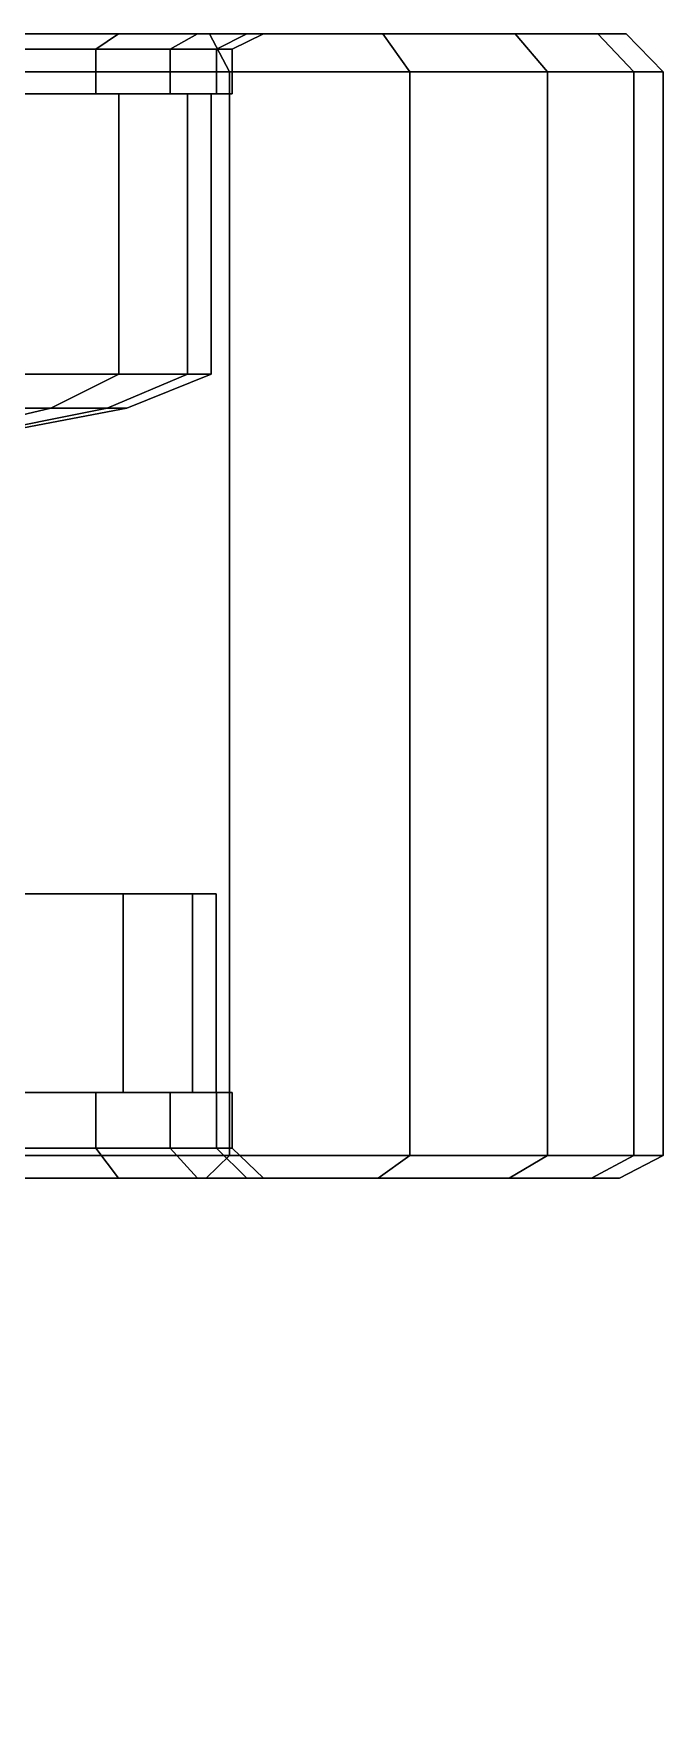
# Model space of a CAD drawing. Extents: x -11 to 118, y -54 to 30.
# Drawn here: x 53.2 to 55.96, y 21.4 to 28.79 of the extents above; entities that cross this region are included whole.
import ezdxf

# ---------------------------------------------------------------- set-up
doc = ezdxf.new("R2010")
doc.units = 0
doc.header["$MEASUREMENT"] = 0
doc.layers.add('CAR1', color=7, linetype='CONTINUOUS')
doc.layers.add('TIRES', color=19, linetype='CONTINUOUS')

msp = doc.modelspace()

# ---------------------------------------------------------------- linework, layer by layer
at = {"layer": 'CAR1', "color": 7, "linetype": 'Continuous'}
for points in [[(53.4759, 28.7251, 5.257), (53.4759, 28.5301, 5.257), (53.0507, 28.5301, 5.6087), (53.0507, 28.7251, 5.6087)], [(53.0507, 28.7251, 1.8913), (53.0507, 28.5301, 1.8913), (53.4759, 28.5301, 2.243), (53.4759, 28.7251, 2.243)], [(53.8002, 28.7251, 4.8106), (53.8002, 28.5301, 4.8106), (53.4759, 28.5301, 5.257), (53.4759, 28.7251, 5.257)], [(53.4759, 28.7251, 2.243), (53.4759, 28.5301, 2.243), (53.8002, 28.5301, 2.6894), (53.8002, 28.7251, 2.6894)], [(54.0034, 28.7251, 4.2975), (54.0034, 28.5301, 4.2975), (53.8002, 28.5301, 4.8106), (53.8002, 28.7251, 4.8106)], [(53.8002, 28.7251, 2.6894), (53.8002, 28.5301, 2.6894), (54.0034, 28.5301, 3.2025), (54.0034, 28.7251, 3.2025)], [(54.0725, 28.7251, 3.75), (54.0725, 28.5301, 3.75), (54.0034, 28.5301, 4.2975), (54.0034, 28.7251, 4.2975)], [(54.0034, 28.7251, 3.2025), (54.0034, 28.5301, 3.2025), (54.0725, 28.5301, 3.75), (54.0725, 28.7251, 3.75)], [(53.5769, 28.5301, 4.9894), (53.6521, 28.5301, 5.044), (53.1651, 28.5301, 5.531), (53.1104, 28.5301, 5.4558)], [(53.5769, 27.303, 4.9894), (53.5769, 28.5301, 4.9894), (53.1104, 28.5301, 5.4558), (53.1104, 27.303, 5.4558)], [(53.1104, 28.5301, 2.0442), (53.1651, 28.5301, 1.969), (53.6521, 28.5301, 2.456), (53.5769, 28.5301, 2.5106)], [(53.1104, 27.303, 2.0442), (53.1104, 28.5301, 2.0442), (53.5769, 28.5301, 2.5106), (53.5769, 27.303, 2.5106)], [(53.8764, 28.5301, 4.4016), (53.9648, 28.5301, 4.4303), (53.6521, 28.5301, 5.044), (53.5769, 28.5301, 4.9894)], [(53.8764, 27.303, 4.4016), (53.8764, 28.5301, 4.4016), (53.5769, 28.5301, 4.9894), (53.5769, 27.303, 4.9894)], [(53.5769, 28.5301, 2.5106), (53.6521, 28.5301, 2.456), (53.9648, 28.5301, 3.0697), (53.8764, 28.5301, 3.0984)], [(53.5769, 27.303, 2.5106), (53.5769, 28.5301, 2.5106), (53.8764, 28.5301, 3.0984), (53.8764, 27.303, 3.0984)], [(53.9796, 28.5301, 3.75), (54.0725, 28.5301, 3.75), (53.9648, 28.5301, 4.4303), (53.8764, 28.5301, 4.4016)], [(53.9796, 27.303, 3.75), (53.9796, 28.5301, 3.75), (53.8764, 28.5301, 4.4016), (53.8764, 27.303, 4.4016)], [(53.8764, 28.5301, 3.0984), (53.9648, 28.5301, 3.0697), (54.0725, 28.5301, 3.75), (53.9796, 28.5301, 3.75)], [(53.8764, 27.303, 3.0984), (53.8764, 28.5301, 3.0984), (53.9796, 28.5301, 3.75), (53.9796, 27.303, 3.75)], [(53.2785, 27.154, 4.7726), (53.5769, 27.303, 4.9894), (53.1104, 27.303, 5.4558), (52.8936, 27.154, 5.1574)], [(52.8936, 27.154, 2.3426), (53.1104, 27.303, 2.0442), (53.5769, 27.303, 2.5106), (53.2785, 27.154, 2.7274)], [(53.5256, 27.154, 4.2876), (53.8764, 27.303, 4.4016), (53.5769, 27.303, 4.9894), (53.2785, 27.154, 4.7726)], [(53.2785, 27.154, 2.7274), (53.5769, 27.303, 2.5106), (53.8764, 27.303, 3.0984), (53.5256, 27.154, 3.2124)], [(53.6107, 27.154, 3.75), (53.9796, 27.303, 3.75), (53.8764, 27.303, 4.4016), (53.5256, 27.154, 4.2876)], [(53.5256, 27.154, 3.2124), (53.8764, 27.303, 3.0984), (53.9796, 27.303, 3.75), (53.6107, 27.154, 3.75)], [(52.7639, 27.0334, 4.3987), (53.2785, 27.154, 4.7726), (52.8936, 27.154, 5.1574), (52.5198, 27.0334, 4.6429)], [(52.5198, 27.0334, 2.8571), (52.8936, 27.154, 2.3426), (53.2785, 27.154, 2.7274), (52.7639, 27.0334, 3.1013)], [(52.9207, 27.0334, 4.091), (53.5256, 27.154, 4.2876), (53.2785, 27.154, 4.7726), (52.7639, 27.0334, 4.3987)], [(52.7639, 27.0334, 3.1013), (53.2785, 27.154, 2.7274), (53.5256, 27.154, 3.2124), (52.9207, 27.0334, 3.409)], [(52.9747, 27.0334, 3.75), (53.6107, 27.154, 3.75), (53.5256, 27.154, 4.2876), (52.9207, 27.0334, 4.091)], [(52.9207, 27.0334, 3.409), (53.5256, 27.154, 3.2124), (53.6107, 27.154, 3.75), (52.9747, 27.0334, 3.75)], [(52.3183, 25.0296, 3.1344), (53.1241, 25.0296, 2.0254), (53.5957, 25.0296, 2.497), (52.4867, 25.0296, 3.3027)], [(52.4867, 25.0296, 4.1973), (53.5957, 25.0296, 5.003), (53.1241, 25.0296, 5.4746), (52.3183, 25.0296, 4.3656)], [(52.4867, 25.0296, 3.3027), (53.5957, 25.0296, 2.497), (53.8985, 25.0296, 3.0913), (52.5948, 25.0296, 3.5149)], [(52.5948, 25.0296, 3.9851), (53.8985, 25.0296, 4.4087), (53.5957, 25.0296, 5.003), (52.4867, 25.0296, 4.1973)], [(52.5948, 25.0296, 3.5149), (53.8985, 25.0296, 3.0913), (54.0028, 25.0296, 3.75), (52.632, 25.0296, 3.75)], [(52.632, 25.0296, 3.75), (54.0028, 25.0296, 3.75), (53.8985, 25.0296, 4.4087), (52.5948, 25.0296, 3.9851)], [(53.1241, 25.0296, 2.0254), (53.1241, 24.1607, 2.0254), (53.5957, 24.1607, 2.497), (53.5957, 25.0296, 2.497)], [(53.5957, 25.0296, 5.003), (53.5957, 24.1607, 5.003), (53.1241, 24.1607, 5.4746), (53.1241, 25.0296, 5.4746)], [(53.5957, 25.0296, 2.497), (53.5957, 24.1607, 2.497), (53.8985, 24.1607, 3.0913), (53.8985, 25.0296, 3.0913)], [(53.8985, 25.0296, 4.4087), (53.8985, 24.1607, 4.4087), (53.5957, 24.1607, 5.003), (53.5957, 25.0296, 5.003)], [(53.8985, 25.0296, 3.0913), (53.8985, 24.1607, 3.0913), (54.0028, 24.1607, 3.75), (54.0028, 25.0296, 3.75)], [(54.0028, 25.0296, 3.75), (54.0028, 24.1607, 3.75), (53.8985, 24.1607, 4.4087), (53.8985, 25.0296, 4.4087)], [(52.25, 24, 5), (52.75, 24.5, 5), (53.75, 16, 5), (53.25, 16, 5)], [(53.25, 16, 4.5), (53.75, 16, 4.5), (52.75, 24.5, 4.5), (52.25, 24, 4.5)], [(53.25, 16, 2), (53.75, 16, 2), (52.75, 24.5, 2), (52.25, 24, 2)], [(52.25, 24, 2.5), (52.75, 24.5, 2.5), (53.75, 16, 2.5), (53.25, 16, 2.5)], [(53.75, 16, 5), (53.75, 16, 4.5), (52.75, 24.5, 4.5), (52.75, 24.5, 5)], [(53.75, 16, 2.5), (53.75, 16, 2), (52.75, 24.5, 2), (52.75, 24.5, 2.5)], [(53.0507, 24.1607, 1.8913), (53.0507, 23.916, 1.8913), (53.4759, 23.916, 2.243), (53.4759, 24.1607, 2.243)], [(53.4759, 24.1607, 5.257), (53.4759, 23.916, 5.257), (53.0507, 23.916, 5.6087), (53.0507, 24.1607, 5.6087)], [(53.1241, 24.1607, 2.0254), (53.1651, 24.1607, 1.969), (53.6521, 24.1607, 2.456), (53.5957, 24.1607, 2.497)], [(53.5957, 24.1607, 5.003), (53.6521, 24.1607, 5.044), (53.1651, 24.1607, 5.531), (53.1241, 24.1607, 5.4746)], [(53.4759, 24.1607, 2.243), (53.4759, 23.916, 2.243), (53.8002, 23.916, 2.6894), (53.8002, 24.1607, 2.6894)], [(53.8002, 24.1607, 4.8106), (53.8002, 23.916, 4.8106), (53.4759, 23.916, 5.257), (53.4759, 24.1607, 5.257)], [(53.5957, 24.1607, 2.497), (53.6521, 24.1607, 2.456), (53.9648, 24.1607, 3.0697), (53.8985, 24.1607, 3.0913)], [(53.8985, 24.1607, 4.4087), (53.9648, 24.1607, 4.4303), (53.6521, 24.1607, 5.044), (53.5957, 24.1607, 5.003)], [(53.8002, 24.1607, 2.6894), (53.8002, 23.916, 2.6894), (54.0034, 23.916, 3.2025), (54.0034, 24.1607, 3.2025)], [(54.0034, 24.1607, 4.2975), (54.0034, 23.916, 4.2975), (53.8002, 23.916, 4.8106), (53.8002, 24.1607, 4.8106)], [(53.8985, 24.1607, 3.0913), (53.9648, 24.1607, 3.0697), (54.0725, 24.1607, 3.75), (54.0028, 24.1607, 3.75)], [(54.0028, 24.1607, 3.75), (54.0725, 24.1607, 3.75), (53.9648, 24.1607, 4.4303), (53.8985, 24.1607, 4.4087)], [(54.0034, 24.1607, 3.2025), (54.0034, 23.916, 3.2025), (54.0725, 23.916, 3.75), (54.0725, 24.1607, 3.75)], [(54.0725, 24.1607, 3.75), (54.0725, 23.916, 3.75), (54.0034, 23.916, 4.2975), (54.0034, 24.1607, 4.2975)], [(53.25, 16, 5), (53.25, 16, 4.5), (52.25, 24, 4.5), (52.25, 24, 5)], [(53.25, 16, 2.5), (53.25, 16, 2), (52.25, 24, 2), (52.25, 24, 2.5)]]:
    msp.add_3dface(points, dxfattribs=at)
at = {"layer": 'TIRES', "linetype": 'Continuous'}
for points in [[(53.9735, 28.7925, 7.0629), (53.1238, 28.7925, 5.724), (52.5935, 28.7925, 5.9735), (53.0836, 28.7925, 7.4816)], [(53.0836, 28.7925, 0.0184), (52.5935, 28.7925, 1.5265), (53.1238, 28.7925, 1.776), (53.9735, 28.7925, 0.4371)], [(53.5754, 28.7925, 5.3504), (53.4759, 28.7251, 5.257), (53.0507, 28.7251, 5.6087), (53.1238, 28.7925, 5.724)], [(53.1238, 28.7925, 1.776), (53.0507, 28.7251, 1.8913), (53.4759, 28.7251, 2.243), (53.5754, 28.7925, 2.1496)], [(54.0606, 28.6258, 7.2002), (53.9735, 28.7925, 7.0629), (53.0836, 28.7925, 7.4816), (53.1338, 28.6258, 7.6363)], [(53.1338, 28.6258, -0.1363), (53.0836, 28.7925, 0.0184), (53.9735, 28.7925, 0.4371), (54.0606, 28.6258, 0.2998)], [(54.7313, 28.7925, 6.4359), (53.5754, 28.7925, 5.3504), (53.1238, 28.7925, 5.724), (53.9735, 28.7925, 7.0629)], [(53.9735, 28.7925, 0.4371), (53.1238, 28.7925, 1.776), (53.5754, 28.7925, 2.1496), (54.7313, 28.7925, 1.0641)], [(53.9198, 28.7925, 4.8763), (53.8002, 28.7251, 4.8106), (53.4759, 28.7251, 5.257), (53.5754, 28.7925, 5.3504)], [(53.5754, 28.7925, 2.1496), (53.4759, 28.7251, 2.243), (53.8002, 28.7251, 2.6894), (53.9198, 28.7925, 2.6237)], [(55.3094, 28.7925, 5.6403), (53.9198, 28.7925, 4.8763), (53.5754, 28.7925, 5.3504), (54.7313, 28.7925, 6.4359)], [(54.7313, 28.7925, 1.0641), (53.5754, 28.7925, 2.1496), (53.9198, 28.7925, 2.6237), (55.3094, 28.7925, 1.8597)], [(54.1356, 28.7925, 4.3314), (54.0034, 28.7251, 4.2975), (53.8002, 28.7251, 4.8106), (53.9198, 28.7925, 4.8763)], [(53.9198, 28.7925, 2.6237), (53.8002, 28.7251, 2.6894), (54.0034, 28.7251, 3.2025), (54.1356, 28.7925, 3.1686)], [(55.6715, 28.7925, 4.7258), (54.1356, 28.7925, 4.3314), (53.9198, 28.7925, 4.8763), (55.3094, 28.7925, 5.6403)], [(55.3094, 28.7925, 1.8597), (53.9198, 28.7925, 2.6237), (54.1356, 28.7925, 3.1686), (55.6715, 28.7925, 2.7742)], [(54.8499, 28.6258, 6.5473), (54.7313, 28.7925, 6.4359), (53.9735, 28.7925, 7.0629), (54.0606, 28.6258, 7.2002)], [(54.0606, 28.6258, 0.2998), (53.9735, 28.7925, 0.4371), (54.7313, 28.7925, 1.0641), (54.8499, 28.6258, 0.9527)], [(54.209, 28.7925, 3.75), (54.0725, 28.7251, 3.75), (54.0034, 28.7251, 4.2975), (54.1356, 28.7925, 4.3314)], [(54.1356, 28.7925, 3.1686), (54.0034, 28.7251, 3.2025), (54.0725, 28.7251, 3.75), (54.209, 28.7925, 3.75)], [(55.7948, 28.7925, 3.75), (54.209, 28.7925, 3.75), (54.1356, 28.7925, 4.3314), (55.6715, 28.7925, 4.7258)], [(55.6715, 28.7925, 2.7742), (54.1356, 28.7925, 3.1686), (54.209, 28.7925, 3.75), (55.7948, 28.7925, 3.75)], [(55.452, 28.6258, 5.7186), (55.3094, 28.7925, 5.6403), (54.7313, 28.7925, 6.4359), (54.8499, 28.6258, 6.5473)], [(54.8499, 28.6258, 0.9527), (54.7313, 28.7925, 1.0641), (55.3094, 28.7925, 1.8597), (55.452, 28.6258, 1.7814)], [(55.829, 28.6258, 4.7662), (55.6715, 28.7925, 4.7258), (55.3094, 28.7925, 5.6403), (55.452, 28.6258, 5.7186)], [(55.452, 28.6258, 1.7814), (55.3094, 28.7925, 1.8597), (55.6715, 28.7925, 2.7742), (55.829, 28.6258, 2.7338)], [(55.9574, 28.6258, 3.75), (55.7948, 28.7925, 3.75), (55.6715, 28.7925, 4.7258), (55.829, 28.6258, 4.7662)], [(55.829, 28.6258, 2.7338), (55.6715, 28.7925, 2.7742), (55.7948, 28.7925, 3.75), (55.9574, 28.6258, 3.75)], [(54.0606, 23.8841, 7.2002), (54.0606, 28.6258, 7.2002), (53.1338, 28.6258, 7.6363), (53.1338, 23.8841, 7.6363)], [(53.1338, 23.8841, -0.1363), (53.1338, 28.6258, -0.1363), (54.0606, 28.6258, 0.2998), (54.0606, 23.8841, 0.2998)], [(54.8499, 23.8841, 6.5473), (54.8499, 28.6258, 6.5473), (54.0606, 28.6258, 7.2002), (54.0606, 23.8841, 7.2002)], [(54.0606, 23.8841, 0.2998), (54.0606, 28.6258, 0.2998), (54.8499, 28.6258, 0.9527), (54.8499, 23.8841, 0.9527)], [(55.452, 23.8841, 5.7186), (55.452, 28.6258, 5.7186), (54.8499, 28.6258, 6.5473), (54.8499, 23.8841, 6.5473)], [(54.8499, 23.8841, 0.9527), (54.8499, 28.6258, 0.9527), (55.452, 28.6258, 1.7814), (55.452, 23.8841, 1.7814)], [(55.829, 23.8841, 4.7662), (55.829, 28.6258, 4.7662), (55.452, 28.6258, 5.7186), (55.452, 23.8841, 5.7186)], [(55.452, 23.8841, 1.7814), (55.452, 28.6258, 1.7814), (55.829, 28.6258, 2.7338), (55.829, 23.8841, 2.7338)], [(55.9574, 23.8841, 3.75), (55.9574, 28.6258, 3.75), (55.829, 28.6258, 4.7662), (55.829, 23.8841, 4.7662)], [(55.829, 23.8841, 2.7338), (55.829, 28.6258, 2.7338), (55.9574, 28.6258, 3.75), (55.9574, 23.8841, 3.75)], [(53.0507, 23.916, 1.8913), (53.1238, 23.7848, 1.776), (53.5754, 23.7848, 2.1496), (53.4759, 23.916, 2.243)], [(53.4759, 23.916, 5.257), (53.5754, 23.7848, 5.3504), (53.1238, 23.7848, 5.724), (53.0507, 23.916, 5.6087)], [(53.4759, 23.916, 2.243), (53.5754, 23.7848, 2.1496), (53.9198, 23.7848, 2.6237), (53.8002, 23.916, 2.6894)], [(53.8002, 23.916, 4.8106), (53.9198, 23.7848, 4.8763), (53.5754, 23.7848, 5.3504), (53.4759, 23.916, 5.257)], [(53.8002, 23.916, 2.6894), (53.9198, 23.7848, 2.6237), (54.1356, 23.7848, 3.1686), (54.0034, 23.916, 3.2025)], [(54.0034, 23.916, 4.2975), (54.1356, 23.7848, 4.3314), (53.9198, 23.7848, 4.8763), (53.8002, 23.916, 4.8106)], [(54.0034, 23.916, 3.2025), (54.1356, 23.7848, 3.1686), (54.209, 23.7848, 3.75), (54.0725, 23.916, 3.75)], [(54.0725, 23.916, 3.75), (54.209, 23.7848, 3.75), (54.1356, 23.7848, 4.3314), (54.0034, 23.916, 4.2975)], [(53.0746, 23.7848, 0.046), (53.1338, 23.8841, -0.1363), (54.0606, 23.8841, 0.2998), (53.9579, 23.7848, 0.4616)], [(53.9579, 23.7848, 7.0384), (54.0606, 23.8841, 7.2002), (53.1338, 23.8841, 7.6363), (53.0746, 23.7848, 7.454)], [(53.9579, 23.7848, 0.4616), (54.0606, 23.8841, 0.2998), (54.8499, 23.8841, 0.9527), (54.7102, 23.7848, 1.0839)], [(54.7102, 23.7848, 6.4161), (54.8499, 23.8841, 6.5473), (54.0606, 23.8841, 7.2002), (53.9579, 23.7848, 7.0384)], [(54.7102, 23.7848, 1.0839), (54.8499, 23.8841, 0.9527), (55.452, 23.8841, 1.7814), (55.284, 23.7848, 1.8737)], [(55.284, 23.7848, 5.6263), (55.452, 23.8841, 5.7186), (54.8499, 23.8841, 6.5473), (54.7102, 23.7848, 6.4161)], [(55.284, 23.7848, 1.8737), (55.452, 23.8841, 1.7814), (55.829, 23.8841, 2.7338), (55.6434, 23.7848, 2.7814)], [(55.6434, 23.7848, 4.7186), (55.829, 23.8841, 4.7662), (55.452, 23.8841, 5.7186), (55.284, 23.7848, 5.6263)], [(55.6434, 23.7848, 2.7814), (55.829, 23.8841, 2.7338), (55.9574, 23.8841, 3.75), (55.7657, 23.7848, 3.75)], [(55.7657, 23.7848, 3.75), (55.9574, 23.8841, 3.75), (55.829, 23.8841, 4.7662), (55.6434, 23.7848, 4.7186)], [(52.5935, 23.7848, 1.5265), (53.0746, 23.7848, 0.046), (53.9579, 23.7848, 0.4616), (53.1238, 23.7848, 1.776)], [(53.1238, 23.7848, 5.724), (53.9579, 23.7848, 7.0384), (53.0746, 23.7848, 7.454), (52.5935, 23.7848, 5.9735)], [(53.1238, 23.7848, 1.776), (53.9579, 23.7848, 0.4616), (54.7102, 23.7848, 1.0839), (53.5754, 23.7848, 2.1496)], [(53.5754, 23.7848, 5.3504), (54.7102, 23.7848, 6.4161), (53.9579, 23.7848, 7.0384), (53.1238, 23.7848, 5.724)], [(53.5754, 23.7848, 2.1496), (54.7102, 23.7848, 1.0839), (55.284, 23.7848, 1.8737), (53.9198, 23.7848, 2.6237)], [(53.9198, 23.7848, 4.8763), (55.284, 23.7848, 5.6263), (54.7102, 23.7848, 6.4161), (53.5754, 23.7848, 5.3504)], [(53.9198, 23.7848, 2.6237), (55.284, 23.7848, 1.8737), (55.6434, 23.7848, 2.7814), (54.1356, 23.7848, 3.1686)], [(54.1356, 23.7848, 4.3314), (55.6434, 23.7848, 4.7186), (55.284, 23.7848, 5.6263), (53.9198, 23.7848, 4.8763)], [(54.1356, 23.7848, 3.1686), (55.6434, 23.7848, 2.7814), (55.7657, 23.7848, 3.75), (54.209, 23.7848, 3.75)], [(54.209, 23.7848, 3.75), (55.7657, 23.7848, 3.75), (55.6434, 23.7848, 4.7186), (54.1356, 23.7848, 4.3314)]]:
    msp.add_3dface(points, dxfattribs=at)

doc.saveas('drawing.dxf')
